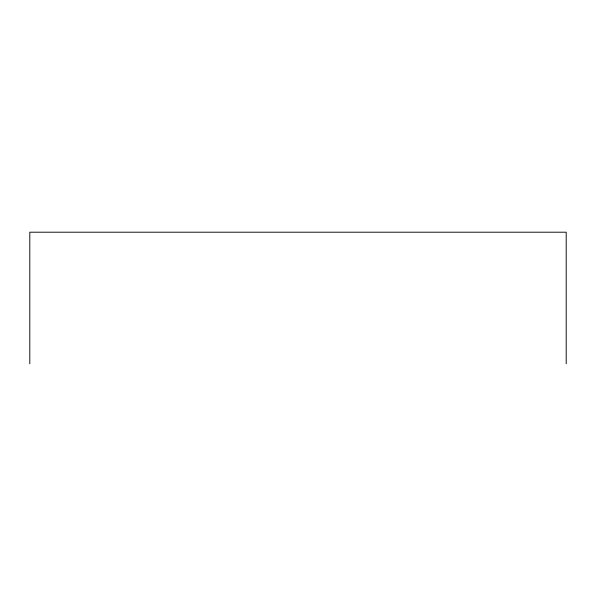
<?xml version="1.0" encoding="UTF-8"?>
<svg xmlns="http://www.w3.org/2000/svg" width="596" height="596" viewBox="0 0 596 596"><rect width="100%" height="100%" fill="white"/><g stroke="black" fill="none" stroke-linecap="round" stroke-linejoin="round"><path stroke-width="0.89" d="M566.2 363.798L566.2 232.202L29.8 232.202L29.8 363.798"/></g></svg>
